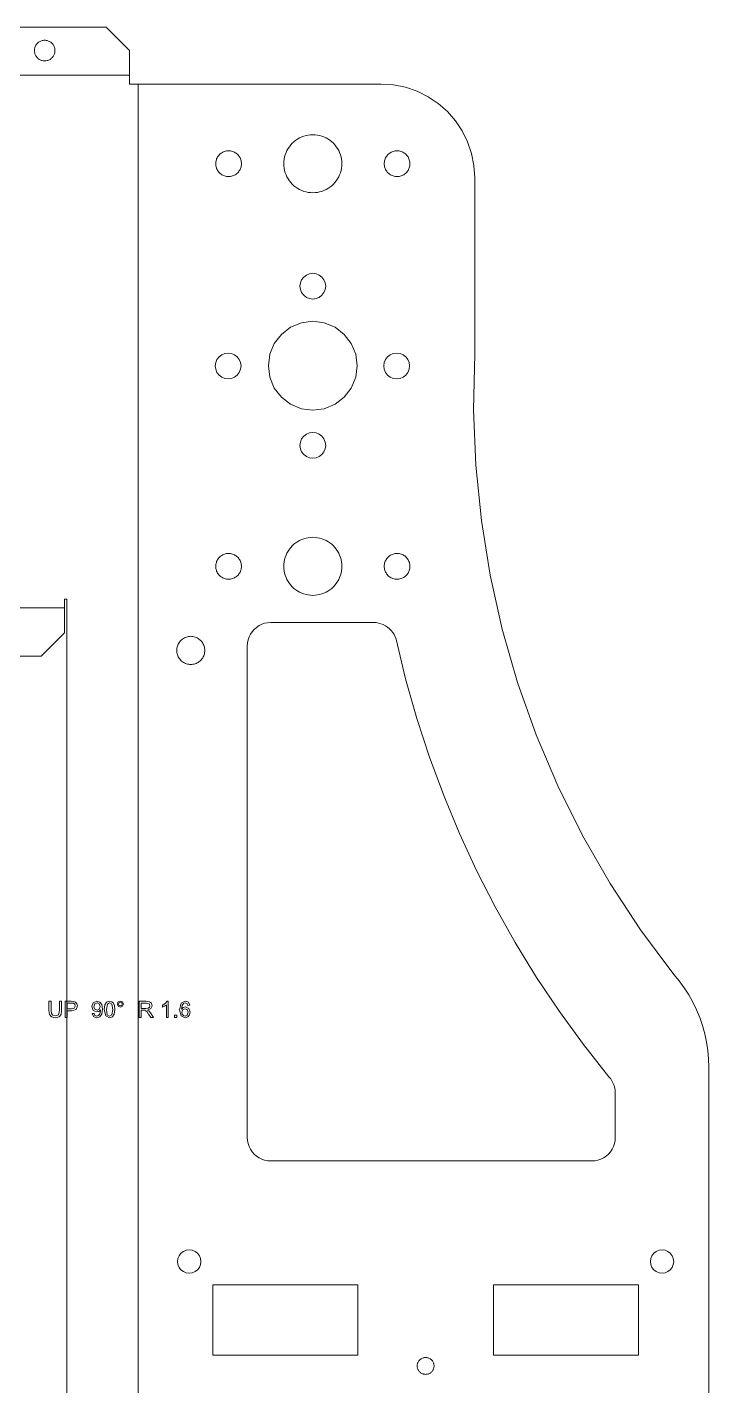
# Model space of a CAD drawing. Header units: millimetres. Extents: x 5 to 3562, y -58 to 420.
# Drawn here: x 3416.5 to 3562.2, y 109.4 to 399.7 of the extents above; entities that cross this region are included whole.
import ezdxf

# ---------------------------------------------------------------- set-up
doc = ezdxf.new("R2010")
doc.units = ezdxf.units.MM
doc.layers.add('Layer0', color=7, linetype='BYLAYER', lineweight=5, true_color=0xffffff)
doc.layers.add('MTEXT', color=7, linetype='BYLAYER', lineweight=5, true_color=0xffffff)

msp = doc.modelspace()

# ---------------------------------------------------------------- linework, layer by layer
at = {"layer": 'Layer0'}
for p, q in [((3433.41, 399.66), (3056.61, 399.66)), ((3438.41, 394.66), (3433.41, 399.66)), ((3418.1, 394.83), (3418.09, 394.66)), ((3418.12, 395), (3418.1, 394.83)), ((3418.15, 395.17), (3418.12, 395)), ((3418.2, 395.34), (3418.15, 395.17)), ((3418.26, 395.5), (3418.2, 395.34)), ((3418.33, 395.66), (3418.26, 395.5)), ((3418.41, 395.81), (3418.33, 395.66)), ((3418.51, 395.95), (3418.41, 395.81)), ((3418.62, 396.09), (3418.51, 395.95)), ((3418.73, 396.22), (3418.62, 396.09)), ((3418.86, 396.33), (3418.73, 396.22)), ((3419, 396.44), (3418.86, 396.33)), ((3419.14, 396.54), (3419, 396.44)), ((3419.29, 396.62), (3419.14, 396.54)), ((3419.45, 396.69), (3419.29, 396.62)), ((3419.61, 396.75), (3419.45, 396.69)), ((3419.78, 396.8), (3419.61, 396.75)), ((3419.95, 396.83), (3419.78, 396.8)), ((3420.12, 396.85), (3419.95, 396.83)), ((3420.29, 396.86), (3420.12, 396.85)), ((3420.46, 396.85), (3420.29, 396.86)), ((3420.63, 396.83), (3420.46, 396.85)), ((3420.8, 396.8), (3420.63, 396.83)), ((3420.97, 396.75), (3420.8, 396.8)), ((3421.13, 396.69), (3420.97, 396.75)), ((3421.29, 396.62), (3421.13, 396.69)), ((3421.44, 396.54), (3421.29, 396.62)), ((3421.58, 396.44), (3421.44, 396.54)), ((3421.72, 396.33), (3421.58, 396.44)), ((3421.85, 396.22), (3421.72, 396.33)), ((3421.96, 396.09), (3421.85, 396.22)), ((3422.07, 395.95), (3421.96, 396.09)), ((3422.17, 395.81), (3422.07, 395.95)), ((3422.25, 395.66), (3422.17, 395.81)), ((3422.32, 395.5), (3422.25, 395.66)), ((3422.38, 395.34), (3422.32, 395.5)), ((3422.43, 395.17), (3422.38, 395.34)), ((3422.46, 395), (3422.43, 395.17)), ((3422.48, 394.83), (3422.46, 395)), ((3422.49, 394.66), (3422.48, 394.83)), ((3418.09, 394.66), (3418.1, 394.49)), ((3418.1, 394.49), (3418.12, 394.32)), ((3418.12, 394.32), (3418.15, 394.15)), ((3418.15, 394.15), (3418.2, 393.98)), ((3418.2, 393.98), (3418.26, 393.82)), ((3418.26, 393.82), (3418.33, 393.66)), ((3418.33, 393.66), (3418.41, 393.51)), ((3418.41, 393.51), (3418.51, 393.37)), ((3418.51, 393.37), (3418.62, 393.23)), ((3418.62, 393.23), (3418.73, 393.1)), ((3418.73, 393.1), (3418.86, 392.99)), ((3418.86, 392.99), (3419, 392.88)), ((3419, 392.88), (3419.14, 392.78)), ((3419.14, 392.78), (3419.29, 392.7)), ((3419.29, 392.7), (3419.45, 392.63)), ((3419.45, 392.63), (3419.61, 392.57)), ((3419.61, 392.57), (3419.78, 392.52)), ((3419.78, 392.52), (3419.95, 392.49)), ((3419.95, 392.49), (3420.12, 392.47)), ((3420.12, 392.47), (3420.29, 392.46)), ((3420.29, 392.46), (3420.46, 392.47)), ((3420.46, 392.47), (3420.63, 392.49)), ((3420.63, 392.49), (3420.8, 392.52)), ((3420.8, 392.52), (3420.97, 392.57)), ((3420.97, 392.57), (3421.13, 392.63)), ((3421.13, 392.63), (3421.29, 392.7)), ((3421.29, 392.7), (3421.44, 392.78)), ((3421.44, 392.78), (3421.58, 392.88)), ((3421.58, 392.88), (3421.72, 392.99)), ((3421.72, 392.99), (3421.85, 393.1)), ((3421.85, 393.1), (3421.96, 393.23)), ((3421.96, 393.23), (3422.07, 393.37)), ((3422.07, 393.37), (3422.17, 393.51)), ((3422.17, 393.51), (3422.25, 393.66)), ((3422.25, 393.66), (3422.32, 393.82)), ((3422.32, 393.82), (3422.38, 393.98)), ((3422.38, 393.98), (3422.43, 394.15)), ((3422.43, 394.15), (3422.46, 394.32)), ((3422.46, 394.32), (3422.48, 394.49)), ((3422.48, 394.49), (3422.49, 394.66)), ((3438.41, 394.66), (3438.41, 389.38)), ((3438.41, 389.38), (3438.41, 387.49)), ((3438.41, 387.49), (3440.29, 387.49)), ((3440.29, 387.49), (3492.18, 387.49)), ((3494.79, 387.32), (3492.18, 387.49)), ((3497.35, 386.81), (3494.79, 387.32)), ((3499.83, 385.97), (3497.35, 386.81)), ((3502.18, 384.81), (3499.83, 385.97)), ((3504.35, 383.36), (3502.18, 384.81)), ((3506.32, 381.63), (3504.35, 383.36)), ((3508.04, 379.67), (3506.32, 381.63)), ((3509.5, 377.49), (3508.04, 379.67)), ((3510.65, 375.14), (3509.5, 377.49)), ((3472.86, 374.52), (3472.56, 374.13)), ((3473.19, 374.87), (3472.86, 374.52)), ((3473.55, 375.2), (3473.19, 374.87)), ((3473.93, 375.51), (3473.55, 375.2)), ((3474.34, 375.78), (3473.93, 375.51)), ((3474.76, 376.01), (3474.34, 375.78)), ((3475.2, 376.22), (3474.76, 376.01)), ((3475.66, 376.39), (3475.2, 376.22)), ((3476.13, 376.52), (3475.66, 376.39)), ((3476.61, 376.61), (3476.13, 376.52)), ((3477.09, 376.67), (3476.61, 376.61)), ((3477.58, 376.69), (3477.09, 376.67)), ((3478.06, 376.67), (3477.58, 376.69)), ((3478.54, 376.61), (3478.06, 376.67)), ((3479.02, 376.52), (3478.54, 376.61)), ((3479.49, 376.39), (3479.02, 376.52)), ((3479.95, 376.22), (3479.49, 376.39)), ((3480.39, 376.01), (3479.95, 376.22)), ((3480.81, 375.78), (3480.39, 376.01)), ((3481.22, 375.51), (3480.81, 375.78)), ((3481.6, 375.2), (3481.22, 375.51)), ((3481.96, 374.87), (3481.6, 375.2)), ((3482.29, 374.52), (3481.96, 374.87)), ((3482.59, 374.13), (3482.29, 374.52)), ((3511.49, 372.67), (3510.65, 375.14)), ((3457.03, 371.54), (3456.96, 371.34)), ((3457.12, 371.74), (3457.03, 371.54)), ((3457.23, 371.93), (3457.12, 371.74)), ((3457.35, 372.11), (3457.23, 371.93)), ((3457.48, 372.28), (3457.35, 372.11)), ((3457.63, 372.43), (3457.48, 372.28)), ((3457.79, 372.58), (3457.63, 372.43)), ((3457.96, 372.72), (3457.79, 372.58)), ((3458.14, 372.84), (3457.96, 372.72)), ((3458.33, 372.94), (3458.14, 372.84)), ((3458.52, 373.03), (3458.33, 372.94)), ((3458.73, 373.11), (3458.52, 373.03)), ((3458.93, 373.16), (3458.73, 373.11)), ((3459.14, 373.21), (3458.93, 373.16)), ((3459.36, 373.23), (3459.14, 373.21)), ((3459.58, 373.24), (3459.36, 373.23)), ((3459.79, 373.23), (3459.58, 373.24)), ((3460.01, 373.21), (3459.79, 373.23)), ((3460.22, 373.16), (3460.01, 373.21)), ((3460.42, 373.11), (3460.22, 373.16)), ((3460.63, 373.03), (3460.42, 373.11)), ((3460.82, 372.94), (3460.63, 373.03)), ((3461.01, 372.84), (3460.82, 372.94)), ((3461.19, 372.72), (3461.01, 372.84)), ((3461.36, 372.58), (3461.19, 372.72)), ((3461.52, 372.43), (3461.36, 372.58)), ((3461.67, 372.28), (3461.52, 372.43)), ((3461.8, 372.11), (3461.67, 372.28)), ((3461.92, 371.93), (3461.8, 372.11)), ((3462.03, 371.74), (3461.92, 371.93)), ((3462.12, 371.54), (3462.03, 371.74)), ((3462.19, 371.34), (3462.12, 371.54)), ((3471.55, 371.94), (3471.45, 371.46)), ((3471.68, 372.41), (3471.55, 371.94)), ((3471.85, 372.86), (3471.68, 372.41)), ((3472.05, 373.31), (3471.85, 372.86)), ((3472.29, 373.73), (3472.05, 373.31)), ((3472.56, 374.13), (3472.29, 373.73)), ((3482.86, 373.73), (3482.59, 374.13)), ((3483.1, 373.31), (3482.86, 373.73)), ((3483.3, 372.86), (3483.1, 373.31)), ((3483.47, 372.41), (3483.3, 372.86)), ((3483.6, 371.94), (3483.47, 372.41)), ((3483.7, 371.46), (3483.6, 371.94)), ((3493.03, 371.54), (3492.96, 371.34)), ((3493.12, 371.74), (3493.03, 371.54)), ((3493.23, 371.93), (3493.12, 371.74)), ((3493.35, 372.11), (3493.23, 371.93)), ((3493.48, 372.28), (3493.35, 372.11)), ((3493.63, 372.43), (3493.48, 372.28)), ((3493.79, 372.58), (3493.63, 372.43)), ((3493.96, 372.72), (3493.79, 372.58)), ((3494.14, 372.84), (3493.96, 372.72)), ((3494.33, 372.94), (3494.14, 372.84)), ((3494.52, 373.03), (3494.33, 372.94)), ((3494.73, 373.11), (3494.52, 373.03)), ((3494.93, 373.16), (3494.73, 373.11)), ((3495.14, 373.21), (3494.93, 373.16)), ((3495.36, 373.23), (3495.14, 373.21)), ((3495.58, 373.24), (3495.36, 373.23)), ((3495.79, 373.23), (3495.58, 373.24)), ((3496.01, 373.21), (3495.79, 373.23)), ((3496.22, 373.16), (3496.01, 373.21)), ((3496.42, 373.11), (3496.22, 373.16)), ((3496.63, 373.03), (3496.42, 373.11)), ((3496.82, 372.94), (3496.63, 373.03)), ((3497.01, 372.84), (3496.82, 372.94)), ((3497.19, 372.72), (3497.01, 372.84)), ((3497.36, 372.58), (3497.19, 372.72)), ((3497.52, 372.43), (3497.36, 372.58)), ((3497.67, 372.28), (3497.52, 372.43)), ((3497.8, 372.11), (3497.67, 372.28)), ((3497.92, 371.93), (3497.8, 372.11)), ((3498.03, 371.74), (3497.92, 371.93)), ((3498.12, 371.54), (3498.03, 371.74)), ((3498.19, 371.34), (3498.12, 371.54)), ((3512, 370.1), (3511.49, 372.67)), ((3456.86, 370.92), (3456.83, 370.71)), ((3456.83, 370.71), (3456.83, 370.49)), ((3456.83, 370.49), (3456.83, 370.27)), ((3456.83, 370.27), (3456.86, 370.06)), ((3456.9, 371.13), (3456.86, 370.92)), ((3456.86, 370.06), (3456.9, 369.85)), ((3456.96, 371.34), (3456.9, 371.13)), ((3456.9, 369.85), (3456.96, 369.64)), ((3456.96, 369.64), (3457.03, 369.44)), ((3457.03, 369.44), (3457.12, 369.24)), ((3457.12, 369.24), (3457.23, 369.05)), ((3457.23, 369.05), (3457.35, 368.87)), ((3457.35, 368.87), (3457.48, 368.7)), ((3457.48, 368.7), (3457.63, 368.55)), ((3461.52, 368.55), (3461.67, 368.7)), ((3461.67, 368.7), (3461.8, 368.87)), ((3461.8, 368.87), (3461.92, 369.05)), ((3461.92, 369.05), (3462.03, 369.24)), ((3462.03, 369.24), (3462.12, 369.44)), ((3462.12, 369.44), (3462.19, 369.64)), ((3462.25, 371.13), (3462.19, 371.34)), ((3462.19, 369.64), (3462.25, 369.85)), ((3462.29, 370.92), (3462.25, 371.13)), ((3462.25, 369.85), (3462.29, 370.06)), ((3462.32, 370.71), (3462.29, 370.92)), ((3462.29, 370.06), (3462.32, 370.27)), ((3462.33, 370.49), (3462.32, 370.71)), ((3462.32, 370.27), (3462.33, 370.49)), ((3471.39, 370.98), (3471.38, 370.49)), ((3471.38, 370.49), (3471.39, 370)), ((3471.45, 371.46), (3471.39, 370.98)), ((3471.39, 370), (3471.45, 369.52)), ((3471.45, 369.52), (3471.55, 369.04)), ((3471.55, 369.04), (3471.68, 368.57)), ((3483.47, 368.57), (3483.6, 369.04)), ((3483.6, 369.04), (3483.7, 369.52)), ((3483.76, 370.98), (3483.7, 371.46)), ((3483.7, 369.52), (3483.76, 370)), ((3483.78, 370.49), (3483.76, 370.98)), ((3483.76, 370), (3483.78, 370.49)), ((3492.86, 370.92), (3492.83, 370.71)), ((3492.83, 370.71), (3492.83, 370.49)), ((3492.83, 370.49), (3492.83, 370.27)), ((3492.83, 370.27), (3492.86, 370.06)), ((3492.9, 371.13), (3492.86, 370.92)), ((3492.86, 370.06), (3492.9, 369.85)), ((3492.96, 371.34), (3492.9, 371.13)), ((3492.9, 369.85), (3492.96, 369.64)), ((3492.96, 369.64), (3493.03, 369.44)), ((3493.03, 369.44), (3493.12, 369.24)), ((3493.12, 369.24), (3493.23, 369.05)), ((3493.23, 369.05), (3493.35, 368.87)), ((3493.35, 368.87), (3493.48, 368.7)), ((3493.48, 368.7), (3493.63, 368.55)), ((3497.52, 368.55), (3497.67, 368.7)), ((3497.67, 368.7), (3497.8, 368.87)), ((3497.8, 368.87), (3497.92, 369.05)), ((3497.92, 369.05), (3498.03, 369.24)), ((3498.03, 369.24), (3498.12, 369.44)), ((3498.12, 369.44), (3498.19, 369.64)), ((3498.25, 371.13), (3498.19, 371.34)), ((3498.19, 369.64), (3498.25, 369.85)), ((3498.29, 370.92), (3498.25, 371.13)), ((3498.25, 369.85), (3498.29, 370.06)), ((3498.32, 370.71), (3498.29, 370.92)), ((3498.29, 370.06), (3498.32, 370.27)), ((3498.32, 370.49), (3498.32, 370.71)), ((3498.32, 370.27), (3498.32, 370.49)), ((3512.18, 367.49), (3512, 370.1)), ((3457.63, 368.55), (3457.79, 368.4)), ((3457.79, 368.4), (3457.96, 368.27)), ((3457.96, 368.27), (3458.14, 368.15)), ((3458.14, 368.15), (3458.33, 368.04)), ((3458.33, 368.04), (3458.52, 367.95)), ((3458.52, 367.95), (3458.73, 367.87)), ((3458.73, 367.87), (3458.93, 367.82)), ((3458.93, 367.82), (3459.14, 367.77)), ((3459.14, 367.77), (3459.36, 367.75)), ((3459.36, 367.75), (3459.58, 367.74)), ((3459.58, 367.74), (3459.79, 367.75)), ((3459.79, 367.75), (3460.01, 367.77)), ((3460.01, 367.77), (3460.22, 367.82)), ((3460.22, 367.82), (3460.42, 367.87)), ((3460.42, 367.87), (3460.63, 367.95)), ((3460.63, 367.95), (3460.82, 368.04)), ((3460.82, 368.04), (3461.01, 368.15)), ((3461.01, 368.15), (3461.19, 368.27)), ((3461.19, 368.27), (3461.36, 368.4)), ((3461.36, 368.4), (3461.52, 368.55)), ((3471.68, 368.57), (3471.85, 368.12)), ((3471.85, 368.12), (3472.05, 367.68)), ((3472.05, 367.68), (3472.29, 367.25)), ((3472.29, 367.25), (3472.56, 366.85)), ((3472.56, 366.85), (3472.86, 366.46)), ((3472.86, 366.46), (3473.19, 366.11)), ((3473.19, 366.11), (3473.55, 365.78)), ((3473.55, 365.78), (3473.93, 365.47)), ((3481.22, 365.47), (3481.6, 365.78)), ((3481.6, 365.78), (3481.96, 366.11)), ((3481.96, 366.11), (3482.29, 366.46)), ((3482.29, 366.46), (3482.59, 366.85)), ((3482.59, 366.85), (3482.86, 367.25)), ((3482.86, 367.25), (3483.1, 367.68)), ((3483.1, 367.68), (3483.3, 368.12)), ((3483.3, 368.12), (3483.47, 368.57)), ((3493.63, 368.55), (3493.79, 368.4)), ((3493.79, 368.4), (3493.96, 368.27)), ((3493.96, 368.27), (3494.14, 368.15)), ((3494.14, 368.15), (3494.33, 368.04)), ((3494.33, 368.04), (3494.52, 367.95)), ((3494.52, 367.95), (3494.73, 367.87)), ((3494.73, 367.87), (3494.93, 367.82)), ((3494.93, 367.82), (3495.14, 367.77)), ((3495.14, 367.77), (3495.36, 367.75)), ((3495.36, 367.75), (3495.58, 367.74)), ((3495.58, 367.74), (3495.79, 367.75)), ((3495.79, 367.75), (3496.01, 367.77)), ((3496.01, 367.77), (3496.22, 367.82)), ((3496.22, 367.82), (3496.42, 367.87)), ((3496.42, 367.87), (3496.63, 367.95)), ((3496.63, 367.95), (3496.82, 368.04)), ((3496.82, 368.04), (3497.01, 368.15)), ((3497.01, 368.15), (3497.19, 368.27)), ((3497.19, 368.27), (3497.36, 368.4)), ((3497.36, 368.4), (3497.52, 368.55)), ((3512.18, 367.49), (3512.18, 329.78)), ((3473.93, 365.47), (3474.34, 365.2)), ((3474.34, 365.2), (3474.76, 364.97)), ((3474.76, 364.97), (3475.2, 364.76)), ((3475.2, 364.76), (3475.66, 364.59)), ((3475.66, 364.59), (3476.13, 364.46)), ((3476.13, 364.46), (3476.61, 364.37)), ((3476.61, 364.37), (3477.09, 364.31)), ((3477.09, 364.31), (3477.58, 364.29)), ((3477.58, 364.29), (3478.06, 364.31)), ((3478.06, 364.31), (3478.54, 364.37)), ((3478.54, 364.37), (3479.02, 364.46)), ((3479.02, 364.46), (3479.49, 364.59)), ((3479.49, 364.59), (3479.95, 364.76)), ((3479.95, 364.76), (3480.39, 364.97)), ((3480.39, 364.97), (3480.81, 365.2)), ((3480.81, 365.2), (3481.22, 365.47)), ((3475.19, 345.7), (3474.92, 345.04)), ((3475.63, 346.27), (3475.19, 345.7)), ((3476.2, 346.71), (3475.63, 346.27)), ((3476.86, 346.98), (3476.2, 346.71)), ((3477.58, 347.08), (3476.86, 346.98)), ((3478.29, 346.98), (3477.58, 347.08)), ((3478.95, 346.71), (3478.29, 346.98)), ((3479.52, 346.27), (3478.95, 346.71)), ((3479.96, 345.7), (3479.52, 346.27)), ((3480.23, 345.04), (3479.96, 345.7)), ((3474.92, 345.04), (3474.83, 344.33)), ((3474.83, 344.33), (3474.92, 343.62)), ((3474.92, 343.62), (3475.19, 342.95)), ((3475.19, 342.95), (3475.63, 342.38)), ((3479.52, 342.38), (3479.96, 342.95)), ((3479.96, 342.95), (3480.23, 343.62)), ((3480.33, 344.33), (3480.23, 345.04)), ((3480.23, 343.62), (3480.33, 344.33)), ((3475.63, 342.38), (3476.2, 341.95)), ((3476.2, 341.95), (3476.86, 341.67)), ((3476.86, 341.67), (3477.58, 341.58)), ((3477.58, 341.58), (3478.29, 341.67)), ((3478.29, 341.67), (3478.95, 341.95)), ((3478.95, 341.95), (3479.52, 342.38)), ((3477.58, 336.83), (3475.12, 336.5)), ((3480.03, 336.5), (3477.58, 336.83)), ((3470.86, 334.04), (3469.35, 332.08)), ((3472.83, 335.55), (3470.86, 334.04)), ((3475.12, 336.5), (3472.83, 335.55)), ((3482.33, 335.55), (3480.03, 336.5)), ((3484.29, 334.04), (3482.33, 335.55)), ((3485.8, 332.08), (3484.29, 334.04)), ((3469.35, 332.08), (3468.4, 329.79)), ((3486.75, 329.79), (3485.8, 332.08)), ((3456.83, 328), (3456.73, 327.29)), ((3457.1, 328.67), (3456.83, 328)), ((3457.54, 329.24), (3457.1, 328.67)), ((3458.11, 329.67), (3457.54, 329.24)), ((3458.77, 329.95), (3458.11, 329.67)), ((3459.48, 330.04), (3458.77, 329.95)), ((3460.2, 329.95), (3459.48, 330.04)), ((3460.86, 329.67), (3460.2, 329.95)), ((3461.43, 329.24), (3460.86, 329.67)), ((3461.87, 328.67), (3461.43, 329.24)), ((3462.14, 328), (3461.87, 328.67)), ((3462.23, 327.29), (3462.14, 328)), ((3468.4, 329.79), (3468.08, 327.33)), ((3487.08, 327.33), (3486.75, 329.79)), ((3492.83, 328), (3492.73, 327.29)), ((3493.1, 328.67), (3492.83, 328)), ((3493.54, 329.24), (3493.1, 328.67)), ((3494.11, 329.67), (3493.54, 329.24)), ((3494.77, 329.95), (3494.11, 329.67)), ((3495.48, 330.04), (3494.77, 329.95)), ((3496.2, 329.95), (3495.48, 330.04)), ((3496.86, 329.67), (3496.2, 329.95)), ((3497.43, 329.24), (3496.86, 329.67)), ((3497.87, 328.67), (3497.43, 329.24)), ((3498.14, 328), (3497.87, 328.67)), ((3498.23, 327.29), (3498.14, 328)), ((3512.18, 329.78), (3511.93, 317.93)), ((3456.73, 327.29), (3456.83, 326.58)), ((3456.83, 326.58), (3457.1, 325.92)), ((3457.1, 325.92), (3457.54, 325.35)), ((3457.54, 325.35), (3458.11, 324.91)), ((3460.86, 324.91), (3461.43, 325.35)), ((3461.43, 325.35), (3461.87, 325.92)), ((3461.87, 325.92), (3462.14, 326.58)), ((3462.14, 326.58), (3462.23, 327.29)), ((3468.08, 327.33), (3468.4, 324.87)), ((3486.75, 324.87), (3487.08, 327.33)), ((3492.73, 327.29), (3492.83, 326.58)), ((3492.83, 326.58), (3493.1, 325.92)), ((3493.1, 325.92), (3493.54, 325.35)), ((3493.54, 325.35), (3494.11, 324.91)), ((3496.86, 324.91), (3497.43, 325.35)), ((3497.43, 325.35), (3497.87, 325.92)), ((3497.87, 325.92), (3498.14, 326.58)), ((3498.14, 326.58), (3498.23, 327.29)), ((3458.11, 324.91), (3458.77, 324.64)), ((3458.77, 324.64), (3459.48, 324.54)), ((3459.48, 324.54), (3460.2, 324.64)), ((3460.2, 324.64), (3460.86, 324.91)), ((3468.4, 324.87), (3469.35, 322.58)), ((3469.35, 322.58), (3470.86, 320.61)), ((3484.29, 320.61), (3485.8, 322.58)), ((3485.8, 322.58), (3486.75, 324.87)), ((3494.11, 324.91), (3494.77, 324.64)), ((3494.77, 324.64), (3495.48, 324.54)), ((3495.48, 324.54), (3496.2, 324.64)), ((3496.2, 324.64), (3496.86, 324.91)), ((3470.86, 320.61), (3472.83, 319.1)), ((3482.33, 319.1), (3484.29, 320.61)), ((3472.83, 319.1), (3475.12, 318.15)), ((3475.12, 318.15), (3477.58, 317.83)), ((3477.58, 317.83), (3480.03, 318.15)), ((3480.03, 318.15), (3482.33, 319.1)), ((3511.93, 317.93), (3512.4, 306.1)), ((3474.92, 311.04), (3474.83, 310.33)), ((3475.19, 311.7), (3474.92, 311.04)), ((3475.63, 312.27), (3475.19, 311.7)), ((3476.2, 312.71), (3475.63, 312.27)), ((3476.86, 312.98), (3476.2, 312.71)), ((3477.58, 313.08), (3476.86, 312.98)), ((3478.29, 312.98), (3477.58, 313.08)), ((3478.95, 312.71), (3478.29, 312.98)), ((3479.52, 312.27), (3478.95, 312.71)), ((3479.96, 311.7), (3479.52, 312.27)), ((3480.23, 311.04), (3479.96, 311.7)), ((3480.33, 310.33), (3480.23, 311.04)), ((3474.83, 310.33), (3474.92, 309.62)), ((3474.92, 309.62), (3475.19, 308.95)), ((3475.19, 308.95), (3475.63, 308.38)), ((3475.63, 308.38), (3476.2, 307.95)), ((3476.2, 307.95), (3476.86, 307.67)), ((3476.86, 307.67), (3477.58, 307.58)), ((3477.58, 307.58), (3478.29, 307.67)), ((3478.29, 307.67), (3478.95, 307.95)), ((3478.95, 307.95), (3479.52, 308.38)), ((3479.52, 308.38), (3479.96, 308.95)), ((3479.96, 308.95), (3480.23, 309.62)), ((3480.23, 309.62), (3480.33, 310.33)), ((3512.4, 306.1), (3513.58, 294.31)), ((3513.58, 294.31), (3515.46, 282.62)), ((3475.66, 290.39), (3475.2, 290.22)), ((3476.13, 290.52), (3475.66, 290.39)), ((3476.61, 290.61), (3476.13, 290.52)), ((3477.09, 290.67), (3476.61, 290.61)), ((3477.58, 290.69), (3477.09, 290.67)), ((3478.06, 290.67), (3477.58, 290.69)), ((3478.54, 290.61), (3478.06, 290.67)), ((3479.02, 290.52), (3478.54, 290.61)), ((3479.49, 290.39), (3479.02, 290.52)), ((3479.95, 290.22), (3479.49, 290.39)), ((3472.29, 287.73), (3472.05, 287.31)), ((3472.56, 288.13), (3472.29, 287.73)), ((3472.86, 288.52), (3472.56, 288.13)), ((3473.19, 288.87), (3472.86, 288.52)), ((3473.55, 289.2), (3473.19, 288.87)), ((3473.93, 289.51), (3473.55, 289.2)), ((3474.34, 289.78), (3473.93, 289.51)), ((3474.76, 290.01), (3474.34, 289.78)), ((3475.2, 290.22), (3474.76, 290.01)), ((3480.39, 290.01), (3479.95, 290.22)), ((3480.81, 289.78), (3480.39, 290.01)), ((3481.22, 289.51), (3480.81, 289.78)), ((3481.6, 289.2), (3481.22, 289.51)), ((3481.96, 288.87), (3481.6, 289.2)), ((3482.29, 288.52), (3481.96, 288.87)), ((3482.59, 288.13), (3482.29, 288.52)), ((3482.86, 287.73), (3482.59, 288.13)), ((3483.1, 287.31), (3482.86, 287.73)), ((3456.86, 284.92), (3456.83, 284.71)), ((3456.83, 284.71), (3456.83, 284.49)), ((3456.83, 284.49), (3456.83, 284.27)), ((3456.9, 285.13), (3456.86, 284.92)), ((3456.96, 285.34), (3456.9, 285.13)), ((3457.03, 285.54), (3456.96, 285.34)), ((3457.12, 285.74), (3457.03, 285.54)), ((3457.23, 285.93), (3457.12, 285.74)), ((3457.35, 286.11), (3457.23, 285.93)), ((3457.48, 286.28), (3457.35, 286.11)), ((3457.63, 286.43), (3457.48, 286.28)), ((3457.79, 286.58), (3457.63, 286.43)), ((3457.96, 286.72), (3457.79, 286.58)), ((3458.14, 286.84), (3457.96, 286.72)), ((3458.33, 286.94), (3458.14, 286.84)), ((3458.52, 287.03), (3458.33, 286.94)), ((3458.73, 287.11), (3458.52, 287.03)), ((3458.93, 287.16), (3458.73, 287.11)), ((3459.14, 287.21), (3458.93, 287.16)), ((3459.36, 287.23), (3459.14, 287.21)), ((3459.58, 287.24), (3459.36, 287.23)), ((3459.79, 287.23), (3459.58, 287.24)), ((3460.01, 287.21), (3459.79, 287.23)), ((3460.22, 287.16), (3460.01, 287.21)), ((3460.42, 287.11), (3460.22, 287.16)), ((3460.63, 287.03), (3460.42, 287.11)), ((3460.82, 286.94), (3460.63, 287.03)), ((3461.01, 286.84), (3460.82, 286.94)), ((3461.19, 286.72), (3461.01, 286.84)), ((3461.36, 286.58), (3461.19, 286.72)), ((3461.52, 286.43), (3461.36, 286.58)), ((3461.67, 286.28), (3461.52, 286.43)), ((3461.8, 286.11), (3461.67, 286.28)), ((3461.92, 285.93), (3461.8, 286.11)), ((3462.03, 285.74), (3461.92, 285.93)), ((3462.12, 285.54), (3462.03, 285.74)), ((3462.19, 285.34), (3462.12, 285.54)), ((3462.25, 285.13), (3462.19, 285.34)), ((3462.29, 284.92), (3462.25, 285.13)), ((3462.32, 284.71), (3462.29, 284.92)), ((3462.33, 284.49), (3462.32, 284.71)), ((3462.32, 284.27), (3462.33, 284.49)), ((3471.39, 284.98), (3471.38, 284.49)), ((3471.38, 284.49), (3471.39, 284)), ((3471.45, 285.46), (3471.39, 284.98)), ((3471.55, 285.94), (3471.45, 285.46)), ((3471.68, 286.41), (3471.55, 285.94)), ((3471.85, 286.86), (3471.68, 286.41)), ((3472.05, 287.31), (3471.85, 286.86)), ((3483.3, 286.86), (3483.1, 287.31)), ((3483.47, 286.41), (3483.3, 286.86)), ((3483.6, 285.94), (3483.47, 286.41)), ((3483.7, 285.46), (3483.6, 285.94)), ((3483.76, 284.98), (3483.7, 285.46)), ((3483.78, 284.49), (3483.76, 284.98)), ((3483.76, 284), (3483.78, 284.49)), ((3492.84, 284.73), (3492.83, 284.51)), ((3492.83, 284.51), (3492.83, 284.3)), ((3492.86, 284.94), (3492.84, 284.73)), ((3492.91, 285.15), (3492.86, 284.94)), ((3492.97, 285.36), (3492.91, 285.15)), ((3493.04, 285.56), (3492.97, 285.36)), ((3493.14, 285.76), (3493.04, 285.56)), ((3493.24, 285.95), (3493.14, 285.76)), ((3493.36, 286.13), (3493.24, 285.95)), ((3493.5, 286.29), (3493.36, 286.13)), ((3493.65, 286.45), (3493.5, 286.29)), ((3493.81, 286.6), (3493.65, 286.45)), ((3493.98, 286.73), (3493.81, 286.6)), ((3494.16, 286.85), (3493.98, 286.73)), ((3494.35, 286.95), (3494.16, 286.85)), ((3494.54, 287.04), (3494.35, 286.95)), ((3494.75, 287.11), (3494.54, 287.04)), ((3494.96, 287.17), (3494.75, 287.11)), ((3495.17, 287.21), (3494.96, 287.17)), ((3495.38, 287.23), (3495.17, 287.21)), ((3495.6, 287.24), (3495.38, 287.23)), ((3495.81, 287.23), (3495.6, 287.24)), ((3496.03, 287.2), (3495.81, 287.23)), ((3496.24, 287.16), (3496.03, 287.2)), ((3496.45, 287.1), (3496.24, 287.16)), ((3496.65, 287.02), (3496.45, 287.1)), ((3496.84, 286.93), (3496.65, 287.02)), ((3497.03, 286.82), (3496.84, 286.93)), ((3497.21, 286.7), (3497.03, 286.82)), ((3497.38, 286.57), (3497.21, 286.7)), ((3497.54, 286.42), (3497.38, 286.57)), ((3497.68, 286.26), (3497.54, 286.42)), ((3497.81, 286.09), (3497.68, 286.26)), ((3497.93, 285.91), (3497.81, 286.09)), ((3498.04, 285.72), (3497.93, 285.91)), ((3498.12, 285.52), (3498.04, 285.72)), ((3498.2, 285.32), (3498.12, 285.52)), ((3498.25, 285.11), (3498.2, 285.32)), ((3498.29, 284.9), (3498.25, 285.11)), ((3498.32, 284.68), (3498.29, 284.9)), ((3498.31, 284.25), (3498.32, 284.47)), ((3498.32, 284.47), (3498.32, 284.68)), ((3456.83, 284.27), (3456.86, 284.06)), ((3456.86, 284.06), (3456.9, 283.85)), ((3456.9, 283.85), (3456.96, 283.64)), ((3456.96, 283.64), (3457.03, 283.44)), ((3457.03, 283.44), (3457.12, 283.24)), ((3457.12, 283.24), (3457.23, 283.05)), ((3457.23, 283.05), (3457.35, 282.87)), ((3457.35, 282.87), (3457.48, 282.7)), ((3457.48, 282.7), (3457.63, 282.55)), ((3457.63, 282.55), (3457.79, 282.4)), ((3457.79, 282.4), (3457.96, 282.27)), ((3457.96, 282.27), (3458.14, 282.15)), ((3458.14, 282.15), (3458.33, 282.04)), ((3458.33, 282.04), (3458.52, 281.95)), ((3458.52, 281.95), (3458.73, 281.87)), ((3458.73, 281.87), (3458.93, 281.82)), ((3458.93, 281.82), (3459.14, 281.77)), ((3459.14, 281.77), (3459.36, 281.75)), ((3459.36, 281.75), (3459.58, 281.74)), ((3459.58, 281.74), (3459.79, 281.75)), ((3459.79, 281.75), (3460.01, 281.77)), ((3460.01, 281.77), (3460.22, 281.82)), ((3460.22, 281.82), (3460.42, 281.87)), ((3460.42, 281.87), (3460.63, 281.95)), ((3460.63, 281.95), (3460.82, 282.04)), ((3460.82, 282.04), (3461.01, 282.15)), ((3461.01, 282.15), (3461.19, 282.27)), ((3461.19, 282.27), (3461.36, 282.4)), ((3461.36, 282.4), (3461.52, 282.55)), ((3461.52, 282.55), (3461.67, 282.7)), ((3461.67, 282.7), (3461.8, 282.87)), ((3461.8, 282.87), (3461.92, 283.05)), ((3461.92, 283.05), (3462.03, 283.24)), ((3462.03, 283.24), (3462.12, 283.44)), ((3462.12, 283.44), (3462.19, 283.64)), ((3462.19, 283.64), (3462.25, 283.85)), ((3462.25, 283.85), (3462.29, 284.06)), ((3462.29, 284.06), (3462.32, 284.27)), ((3471.39, 284), (3471.45, 283.52)), ((3471.45, 283.52), (3471.55, 283.04)), ((3471.55, 283.04), (3471.68, 282.57)), ((3471.68, 282.57), (3471.85, 282.12)), ((3471.85, 282.12), (3472.05, 281.68)), ((3472.05, 281.68), (3472.29, 281.25)), ((3482.86, 281.25), (3483.1, 281.68)), ((3483.1, 281.68), (3483.3, 282.12)), ((3483.3, 282.12), (3483.47, 282.57)), ((3483.47, 282.57), (3483.6, 283.04)), ((3483.6, 283.04), (3483.7, 283.52)), ((3483.7, 283.52), (3483.76, 284)), ((3492.83, 284.3), (3492.86, 284.08)), ((3492.86, 284.08), (3492.9, 283.87)), ((3492.9, 283.87), (3492.95, 283.66)), ((3492.95, 283.66), (3493.03, 283.46)), ((3493.03, 283.46), (3493.11, 283.26)), ((3493.11, 283.26), (3493.22, 283.07)), ((3493.22, 283.07), (3493.34, 282.89)), ((3493.34, 282.89), (3493.47, 282.72)), ((3493.47, 282.72), (3493.61, 282.56)), ((3493.61, 282.56), (3493.77, 282.41)), ((3493.77, 282.41), (3493.94, 282.28)), ((3493.94, 282.28), (3494.12, 282.16)), ((3494.12, 282.16), (3494.31, 282.05)), ((3494.31, 282.05), (3494.5, 281.96)), ((3494.5, 281.96), (3494.7, 281.88)), ((3494.7, 281.88), (3494.91, 281.82)), ((3494.91, 281.82), (3495.12, 281.78)), ((3495.12, 281.78), (3495.34, 281.75)), ((3495.34, 281.75), (3495.55, 281.74)), ((3495.55, 281.74), (3495.77, 281.75)), ((3495.77, 281.75), (3495.98, 281.77)), ((3495.98, 281.77), (3496.19, 281.81)), ((3496.19, 281.81), (3496.4, 281.87)), ((3496.4, 281.87), (3496.61, 281.94)), ((3496.61, 281.94), (3496.8, 282.03)), ((3496.8, 282.03), (3496.99, 282.13)), ((3496.99, 282.13), (3497.17, 282.25)), ((3497.17, 282.25), (3497.34, 282.38)), ((3497.34, 282.38), (3497.5, 282.53)), ((3497.5, 282.53), (3497.65, 282.69)), ((3497.65, 282.69), (3497.79, 282.86)), ((3497.79, 282.86), (3497.91, 283.03)), ((3497.91, 283.03), (3498.01, 283.22)), ((3498.01, 283.22), (3498.11, 283.42)), ((3498.11, 283.42), (3498.18, 283.62)), ((3498.18, 283.62), (3498.24, 283.83)), ((3498.24, 283.83), (3498.29, 284.04)), ((3498.29, 284.04), (3498.31, 284.25)), ((3515.46, 282.62), (3518.05, 271.06)), ((3472.29, 281.25), (3472.56, 280.85)), ((3472.56, 280.85), (3472.86, 280.46)), ((3472.86, 280.46), (3473.19, 280.11)), ((3473.19, 280.11), (3473.55, 279.78)), ((3473.55, 279.78), (3473.93, 279.47)), ((3473.93, 279.47), (3474.34, 279.2)), ((3474.34, 279.2), (3474.76, 278.97)), ((3474.76, 278.97), (3475.2, 278.76)), ((3475.2, 278.76), (3475.66, 278.59)), ((3479.49, 278.59), (3479.95, 278.76)), ((3479.95, 278.76), (3480.39, 278.97)), ((3480.39, 278.97), (3480.81, 279.2)), ((3480.81, 279.2), (3481.22, 279.47)), ((3481.22, 279.47), (3481.6, 279.78)), ((3481.6, 279.78), (3481.96, 280.11)), ((3481.96, 280.11), (3482.29, 280.46)), ((3482.29, 280.46), (3482.59, 280.85)), ((3482.59, 280.85), (3482.86, 281.25)), ((3425.01, 277.49), (3424.51, 277.49)), ((3424.51, 277.49), (3424.51, 275.61)), ((3425.01, 19.49), (3425.01, 277.49)), ((3475.66, 278.59), (3476.13, 278.46)), ((3476.13, 278.46), (3476.61, 278.37)), ((3476.61, 278.37), (3477.09, 278.31)), ((3477.09, 278.31), (3477.58, 278.29)), ((3477.58, 278.29), (3478.06, 278.31)), ((3478.06, 278.31), (3478.54, 278.37)), ((3478.54, 278.37), (3479.02, 278.46)), ((3479.02, 278.46), (3479.49, 278.59)), ((3424.51, 275.61), (3424.51, 270.32)), ((3419.51, 265.32), (3424.51, 270.32)), ((3464.24, 269.99), (3463.96, 269.4)), ((3464.61, 270.53), (3464.24, 269.99)), ((3465.04, 271.03), (3464.61, 270.53)), ((3465.53, 271.46), (3465.04, 271.03)), ((3466.08, 271.82), (3465.53, 271.46)), ((3466.66, 272.11), (3466.08, 271.82)), ((3467.28, 272.32), (3466.66, 272.11)), ((3467.92, 272.45), (3467.28, 272.32)), ((3468.58, 272.49), (3467.92, 272.45)), ((3490.56, 272.49), (3468.58, 272.49)), ((3491.09, 272.46), (3490.56, 272.49)), ((3491.61, 272.38), (3491.09, 272.46)), ((3492.13, 272.24), (3491.61, 272.38)), ((3492.62, 272.04), (3492.13, 272.24)), ((3493.1, 271.8), (3492.62, 272.04)), ((3493.54, 271.5), (3493.1, 271.8)), ((3493.95, 271.16), (3493.54, 271.5)), ((3494.32, 270.78), (3493.95, 271.16)), ((3494.65, 270.36), (3494.32, 270.78)), ((3494.93, 269.9), (3494.65, 270.36)), ((3495.17, 269.42), (3494.93, 269.9)), ((3518.05, 271.06), (3521.33, 259.67)), ((3448.53, 267), (3448.5, 266.77)), ((3448.57, 267.24), (3448.53, 267)), ((3448.64, 267.46), (3448.57, 267.24)), ((3448.72, 267.68), (3448.64, 267.46)), ((3448.82, 267.9), (3448.72, 267.68)), ((3448.93, 268.1), (3448.82, 267.9)), ((3449.06, 268.3), (3448.93, 268.1)), ((3449.21, 268.48), (3449.06, 268.3)), ((3449.37, 268.66), (3449.21, 268.48)), ((3449.54, 268.82), (3449.37, 268.66)), ((3449.73, 268.96), (3449.54, 268.82)), ((3449.92, 269.09), (3449.73, 268.96)), ((3450.13, 269.21), (3449.92, 269.09)), ((3450.34, 269.31), (3450.13, 269.21)), ((3450.56, 269.39), (3450.34, 269.31)), ((3450.79, 269.45), (3450.56, 269.39)), ((3451.02, 269.5), (3450.79, 269.45)), ((3451.25, 269.53), (3451.02, 269.5)), ((3451.49, 269.54), (3451.25, 269.53)), ((3451.73, 269.53), (3451.49, 269.54)), ((3451.96, 269.5), (3451.73, 269.53)), ((3452.19, 269.45), (3451.96, 269.5)), ((3452.42, 269.39), (3452.19, 269.45)), ((3452.64, 269.31), (3452.42, 269.39)), ((3452.85, 269.21), (3452.64, 269.31)), ((3453.06, 269.09), (3452.85, 269.21)), ((3453.25, 268.96), (3453.06, 269.09)), ((3453.44, 268.82), (3453.25, 268.96)), ((3453.61, 268.66), (3453.44, 268.82)), ((3453.77, 268.48), (3453.61, 268.66)), ((3453.92, 268.3), (3453.77, 268.48)), ((3454.05, 268.1), (3453.92, 268.3)), ((3454.16, 267.9), (3454.05, 268.1)), ((3454.26, 267.68), (3454.16, 267.9)), ((3454.34, 267.46), (3454.26, 267.68)), ((3454.41, 267.24), (3454.34, 267.46)), ((3454.45, 267), (3454.41, 267.24)), ((3454.48, 266.77), (3454.45, 267)), ((3463.62, 268.14), (3463.58, 267.49)), ((3463.58, 267.49), (3463.58, 162.49)), ((3463.75, 268.78), (3463.62, 268.14)), ((3463.96, 269.4), (3463.75, 268.78)), ((3495.35, 268.92), (3495.17, 269.42)), ((3495.35, 268.92), (3497.4, 260.43)), ((3070.51, 265.32), (3419.51, 265.32)), ((3448.5, 266.77), (3448.49, 266.54)), ((3448.49, 266.54), (3448.5, 266.3)), ((3448.5, 266.3), (3448.53, 266.07)), ((3448.53, 266.07), (3448.57, 265.83)), ((3448.57, 265.83), (3448.64, 265.61)), ((3448.64, 265.61), (3448.72, 265.39)), ((3448.72, 265.39), (3448.82, 265.17)), ((3448.82, 265.17), (3448.93, 264.97)), ((3448.93, 264.97), (3449.06, 264.77)), ((3449.06, 264.77), (3449.21, 264.59)), ((3449.21, 264.59), (3449.37, 264.41)), ((3449.37, 264.41), (3449.54, 264.25)), ((3449.54, 264.25), (3449.73, 264.11)), ((3449.73, 264.11), (3449.92, 263.98)), ((3453.06, 263.98), (3453.25, 264.11)), ((3453.25, 264.11), (3453.44, 264.25)), ((3453.44, 264.25), (3453.61, 264.41)), ((3453.61, 264.41), (3453.77, 264.59)), ((3453.77, 264.59), (3453.92, 264.77)), ((3453.92, 264.77), (3454.05, 264.97)), ((3454.05, 264.97), (3454.16, 265.17)), ((3454.16, 265.17), (3454.26, 265.39)), ((3454.26, 265.39), (3454.34, 265.61)), ((3454.34, 265.61), (3454.41, 265.83)), ((3454.41, 265.83), (3454.45, 266.07)), ((3454.45, 266.07), (3454.48, 266.3)), ((3454.49, 266.54), (3454.48, 266.77)), ((3454.48, 266.3), (3454.49, 266.54)), ((3449.92, 263.98), (3450.13, 263.86)), ((3450.13, 263.86), (3450.34, 263.76)), ((3450.34, 263.76), (3450.56, 263.68)), ((3450.56, 263.68), (3450.79, 263.62)), ((3450.79, 263.62), (3451.02, 263.57)), ((3451.02, 263.57), (3451.25, 263.54)), ((3451.25, 263.54), (3451.49, 263.54)), ((3451.49, 263.54), (3451.73, 263.54)), ((3451.73, 263.54), (3451.96, 263.57)), ((3451.96, 263.57), (3452.19, 263.62)), ((3452.19, 263.62), (3452.42, 263.68)), ((3452.42, 263.68), (3452.64, 263.76)), ((3452.64, 263.76), (3452.85, 263.86)), ((3452.85, 263.86), (3453.06, 263.98)), ((3497.4, 260.43), (3499.79, 252.02)), ((3521.33, 259.67), (3525.29, 248.51)), ((3499.79, 252.02), (3502.51, 243.72)), ((3525.29, 248.51), (3529.91, 237.6)), ((3502.51, 243.72), (3505.54, 235.52)), ((3505.54, 235.52), (3508.9, 227.45)), ((3529.91, 237.6), (3535.18, 226.99)), ((3508.9, 227.45), (3512.57, 219.52)), ((3535.18, 226.99), (3541.08, 216.72)), ((3512.57, 219.52), (3516.54, 211.74)), ((3541.08, 216.72), (3547.58, 206.82)), ((3516.54, 211.74), (3520.82, 204.11)), ((3547.58, 206.82), (3554.68, 197.33)), ((3520.82, 204.11), (3525.39, 196.67)), ((3525.39, 196.67), (3530.25, 189.4)), ((3555.83, 195.94), (3554.68, 197.33)), ((3556.9, 194.49), (3555.83, 195.94)), ((3557.87, 192.97), (3556.9, 194.49)), ((3558.76, 191.39), (3557.87, 192.97)), ((3530.25, 189.4), (3535.39, 182.33)), ((3559.55, 189.77), (3558.76, 191.39)), ((3560.24, 188.1), (3559.55, 189.77)), ((3560.83, 186.39), (3560.24, 188.1)), ((3561.31, 184.65), (3560.83, 186.39)), ((3561.69, 182.88), (3561.31, 184.65)), ((3561.96, 181.1), (3561.69, 182.88)), ((3535.39, 182.33), (3540.8, 175.47)), ((3562.12, 179.3), (3561.96, 181.1)), ((3562.18, 177.49), (3562.12, 179.3)), ((3562.18, 177.49), (3562.18, 97.49)), ((3541.01, 175.24), (3540.8, 175.47)), ((3541.21, 174.99), (3541.01, 175.24)), ((3541.39, 174.73), (3541.21, 174.99)), ((3541.55, 174.45), (3541.39, 174.73)), ((3541.69, 174.17), (3541.55, 174.45)), ((3541.82, 173.88), (3541.69, 174.17)), ((3541.93, 173.58), (3541.82, 173.88)), ((3542.02, 173.28), (3541.93, 173.58)), ((3542.09, 172.97), (3542.02, 173.28)), ((3542.14, 172.66), (3542.09, 172.97)), ((3542.17, 172.34), (3542.14, 172.66)), ((3542.18, 172.03), (3542.17, 172.34)), ((3542.18, 162.49), (3542.18, 172.03)), ((3463.58, 162.49), (3463.62, 161.84)), ((3463.62, 161.84), (3463.75, 161.2)), ((3463.75, 161.2), (3463.96, 160.58)), ((3463.96, 160.58), (3464.24, 159.99)), ((3464.24, 159.99), (3464.61, 159.45)), ((3541.14, 159.45), (3541.51, 159.99)), ((3541.51, 159.99), (3541.79, 160.58)), ((3541.79, 160.58), (3542, 161.2)), ((3542, 161.2), (3542.13, 161.84)), ((3542.13, 161.84), (3542.18, 162.49)), ((3464.61, 159.45), (3465.04, 158.95)), ((3465.04, 158.95), (3465.53, 158.52)), ((3465.53, 158.52), (3466.08, 158.16)), ((3466.08, 158.16), (3466.66, 157.87)), ((3466.66, 157.87), (3467.28, 157.66)), ((3467.28, 157.66), (3467.92, 157.53)), ((3467.92, 157.53), (3468.58, 157.49)), ((3468.58, 157.49), (3537.18, 157.49)), ((3537.18, 157.49), (3537.83, 157.53)), ((3537.83, 157.53), (3538.47, 157.66)), ((3538.47, 157.66), (3539.09, 157.87)), ((3539.09, 157.87), (3539.68, 158.16)), ((3539.68, 158.16), (3540.22, 158.52)), ((3540.22, 158.52), (3540.71, 158.95)), ((3540.71, 158.95), (3541.14, 159.45)), ((3448.76, 136.64), (3448.68, 135.99)), ((3449.01, 137.24), (3448.76, 136.64)), ((3449.41, 137.76), (3449.01, 137.24)), ((3449.93, 138.16), (3449.41, 137.76)), ((3450.53, 138.41), (3449.93, 138.16)), ((3451.18, 138.49), (3450.53, 138.41)), ((3451.82, 138.41), (3451.18, 138.49)), ((3452.43, 138.16), (3451.82, 138.41)), ((3452.94, 137.76), (3452.43, 138.16)), ((3453.34, 137.24), (3452.94, 137.76)), ((3453.59, 136.64), (3453.34, 137.24)), ((3453.68, 135.99), (3453.59, 136.64)), ((3549.76, 136.64), (3549.68, 135.99)), ((3550.01, 137.24), (3549.76, 136.64)), ((3550.41, 137.76), (3550.01, 137.24)), ((3550.93, 138.16), (3550.41, 137.76)), ((3551.53, 138.41), (3550.93, 138.16)), ((3552.18, 138.49), (3551.53, 138.41)), ((3552.82, 138.41), (3552.18, 138.49)), ((3553.43, 138.16), (3552.82, 138.41)), ((3553.94, 137.76), (3553.43, 138.16)), ((3554.34, 137.24), (3553.94, 137.76)), ((3554.59, 136.64), (3554.34, 137.24)), ((3554.68, 135.99), (3554.59, 136.64)), ((3448.68, 135.99), (3448.76, 135.34)), ((3448.76, 135.34), (3449.01, 134.74)), ((3449.01, 134.74), (3449.41, 134.22)), ((3449.41, 134.22), (3449.93, 133.83)), ((3449.93, 133.83), (3450.53, 133.58)), ((3450.53, 133.58), (3451.18, 133.49)), ((3451.18, 133.49), (3451.82, 133.58)), ((3451.82, 133.58), (3452.43, 133.83)), ((3452.43, 133.83), (3452.94, 134.22)), ((3452.94, 134.22), (3453.34, 134.74)), ((3453.34, 134.74), (3453.59, 135.34)), ((3453.59, 135.34), (3453.68, 135.99)), ((3549.68, 135.99), (3549.76, 135.34)), ((3549.76, 135.34), (3550.01, 134.74)), ((3550.01, 134.74), (3550.41, 134.22)), ((3550.41, 134.22), (3550.93, 133.83)), ((3550.93, 133.83), (3551.53, 133.58)), ((3551.53, 133.58), (3552.18, 133.49)), ((3552.18, 133.49), (3552.82, 133.58)), ((3552.82, 133.58), (3553.43, 133.83)), ((3553.43, 133.83), (3553.94, 134.22)), ((3553.94, 134.22), (3554.34, 134.74)), ((3554.34, 134.74), (3554.59, 135.34)), ((3554.59, 135.34), (3554.68, 135.99)), ((3487.18, 130.99), (3456.18, 130.99)), ((3456.18, 130.99), (3456.18, 115.99)), ((3487.18, 115.99), (3487.18, 130.99)), ((3547.18, 130.99), (3516.18, 130.99)), ((3516.18, 130.99), (3516.18, 115.99)), ((3547.18, 115.99), (3547.18, 130.99)), ((3456.18, 115.99), (3487.18, 115.99)), ((3499.9, 113.98), (3499.88, 113.84)), ((3499.88, 113.84), (3499.88, 113.69)), ((3499.88, 113.69), (3499.88, 113.55)), ((3499.88, 113.55), (3499.9, 113.41)), ((3499.93, 114.11), (3499.9, 113.98)), ((3499.9, 113.41), (3499.92, 113.27)), ((3499.92, 113.27), (3499.96, 113.14)), ((3499.96, 114.25), (3499.93, 114.11)), ((3500.01, 114.38), (3499.96, 114.25)), ((3500.07, 114.51), (3500.01, 114.38)), ((3500.14, 114.63), (3500.07, 114.51)), ((3500.22, 114.75), (3500.14, 114.63)), ((3500.31, 114.86), (3500.22, 114.75)), ((3500.4, 114.97), (3500.31, 114.86)), ((3500.51, 115.06), (3500.4, 114.97)), ((3500.62, 115.15), (3500.51, 115.06)), ((3500.74, 115.23), (3500.62, 115.15)), ((3500.86, 115.3), (3500.74, 115.23)), ((3500.99, 115.35), (3500.86, 115.3)), ((3501.12, 115.4), (3500.99, 115.35)), ((3501.26, 115.44), (3501.12, 115.4)), ((3501.4, 115.47), (3501.26, 115.44)), ((3501.54, 115.49), (3501.4, 115.47)), ((3501.68, 115.49), (3501.54, 115.49)), ((3501.82, 115.48), (3501.68, 115.49)), ((3501.96, 115.47), (3501.82, 115.48)), ((3502.1, 115.44), (3501.96, 115.47)), ((3502.23, 115.4), (3502.1, 115.44)), ((3502.37, 115.35), (3502.23, 115.4)), ((3502.5, 115.29), (3502.37, 115.35)), ((3502.62, 115.22), (3502.5, 115.29)), ((3502.74, 115.14), (3502.62, 115.22)), ((3502.85, 115.06), (3502.74, 115.14)), ((3502.95, 114.96), (3502.85, 115.06)), ((3503.05, 114.86), (3502.95, 114.96)), ((3503.13, 114.75), (3503.05, 114.86)), ((3503.21, 114.63), (3503.13, 114.75)), ((3503.28, 114.5), (3503.21, 114.63)), ((3503.34, 114.38), (3503.28, 114.5)), ((3503.39, 114.24), (3503.34, 114.38)), ((3503.43, 114.11), (3503.39, 114.24)), ((3503.39, 113.13), (3503.42, 113.27)), ((3503.42, 113.27), (3503.45, 113.4)), ((3503.45, 113.97), (3503.43, 114.11)), ((3503.47, 113.83), (3503.45, 113.97)), ((3503.45, 113.4), (3503.47, 113.55)), ((3503.48, 113.69), (3503.47, 113.83)), ((3503.47, 113.55), (3503.48, 113.69)), ((3516.18, 115.99), (3547.18, 115.99)), ((3499.96, 113.14), (3500.01, 113.01)), ((3500.01, 113.01), (3500.07, 112.88)), ((3500.07, 112.88), (3500.14, 112.75)), ((3500.14, 112.75), (3500.22, 112.64)), ((3500.22, 112.64), (3500.3, 112.52)), ((3500.3, 112.52), (3500.4, 112.42)), ((3500.4, 112.42), (3500.5, 112.32)), ((3500.5, 112.32), (3500.61, 112.24)), ((3500.61, 112.24), (3500.73, 112.16)), ((3500.73, 112.16), (3500.85, 112.09)), ((3500.85, 112.09), (3500.98, 112.03)), ((3500.98, 112.03), (3501.12, 111.98)), ((3501.12, 111.98), (3501.25, 111.94)), ((3501.25, 111.94), (3501.39, 111.91)), ((3501.39, 111.91), (3501.53, 111.9)), ((3501.53, 111.9), (3501.67, 111.89)), ((3501.67, 111.89), (3501.81, 111.9)), ((3501.81, 111.9), (3501.95, 111.91)), ((3501.95, 111.91), (3502.09, 111.94)), ((3502.09, 111.94), (3502.23, 111.98)), ((3502.23, 111.98), (3502.36, 112.03)), ((3502.36, 112.03), (3502.49, 112.08)), ((3502.49, 112.08), (3502.61, 112.15)), ((3502.61, 112.15), (3502.73, 112.23)), ((3502.73, 112.23), (3502.84, 112.32)), ((3502.84, 112.32), (3502.95, 112.41)), ((3502.95, 112.41), (3503.04, 112.52)), ((3503.04, 112.52), (3503.13, 112.63)), ((3503.13, 112.63), (3503.21, 112.75)), ((3503.21, 112.75), (3503.28, 112.87)), ((3503.28, 112.87), (3503.34, 113)), ((3503.34, 113), (3503.39, 113.13))]:
    msp.add_line(p, q, dxfattribs=at)
at = {"layer": 'Layer0', "color": 2, "true_color": 0xffff00}
for p, q in [((3438.41, 389.38), (3051.61, 389.38)), ((3440.29, 17.49), (3440.29, 387.49)), ((3065.51, 275.61), (3424.51, 275.61))]:
    msp.add_line(p, q, dxfattribs=at)
at = {"layer": 'MTEXT'}
for p, q in [((3421.19, 189.6), (3421.19, 191.58)), ((3421.19, 191.58), (3421.64, 191.58)), ((3421.64, 191.58), (3421.64, 189.6)), ((3423.44, 191.58), (3423.89, 191.58)), ((3423.44, 189.6), (3423.44, 191.58)), ((3423.89, 191.58), (3423.89, 189.6)), ((3424.65, 188.14), (3424.65, 191.58)), ((3424.65, 191.58), (3425.95, 191.58)), ((3425.95, 191.58), (3426.47, 191.55)), ((3426.47, 191.55), (3426.9, 191.39)), ((3430.67, 191.28), (3431.44, 191.6)), ((3431.44, 191.6), (3432.06, 191.42)), ((3433.53, 191.4), (3434.16, 191.6)), ((3434.16, 191.6), (3434.64, 191.49)), ((3436, 191.45), (3436.46, 191.64)), ((3436.46, 191.64), (3436.92, 191.45)), ((3440.48, 188.14), (3440.48, 191.58)), ((3440.48, 191.58), (3442, 191.58)), ((3442, 191.58), (3442.7, 191.49)), ((3446.05, 191.14), (3446.43, 191.6)), ((3446.43, 191.6), (3446.7, 191.6)), ((3446.7, 191.6), (3446.7, 188.14)), ((3449.47, 191.2), (3450.33, 191.6)), ((3450.33, 191.6), (3451, 191.37)), ((3421.32, 188.73), (3421.19, 189.6)), ((3421.76, 188.25), (3421.32, 188.73)), ((3421.64, 189.6), (3421.73, 188.94)), ((3421.73, 188.94), (3422.01, 188.61)), ((3422.51, 188.49), (3423.23, 188.72)), ((3423.23, 188.72), (3423.44, 189.6)), ((3423.78, 188.77), (3423.35, 188.27)), ((3423.89, 189.6), (3423.78, 188.77)), ((3425.99, 191.18), (3425.11, 191.18)), ((3425.11, 191.18), (3425.11, 189.95)), ((3425.11, 189.95), (3426, 189.95)), ((3425.99, 189.54), (3425.11, 189.54)), ((3425.11, 189.54), (3425.11, 188.14)), ((3426.41, 191.15), (3425.99, 191.18)), ((3427, 189.85), (3425.99, 189.54)), ((3426, 189.95), (3426.62, 190.11)), ((3426.7, 190.94), (3426.41, 191.15)), ((3426.62, 190.11), (3426.81, 190.57)), ((3426.81, 190.57), (3426.7, 190.94)), ((3426.9, 191.39), (3427.18, 191.06)), ((3427.28, 190.59), (3427, 189.85)), ((3427.18, 191.06), (3427.28, 190.59)), ((3430.36, 190.44), (3430.67, 191.28)), ((3430.66, 189.62), (3430.36, 190.44)), ((3430.42, 188.94), (3430.83, 188.98)), ((3430.73, 188.31), (3430.42, 188.94)), ((3431.38, 189.31), (3430.66, 189.62)), ((3431, 191.02), (3430.79, 190.42)), ((3430.79, 190.42), (3430.99, 189.89)), ((3430.83, 188.98), (3431.03, 188.56)), ((3430.99, 189.89), (3431.48, 189.68)), ((3431.49, 191.25), (3431, 191.02)), ((3431.85, 189.43), (3431.38, 189.31)), ((3431.48, 189.68), (3431.96, 189.89)), ((3431.96, 191.03), (3431.49, 191.25)), ((3431.74, 188.52), (3431.98, 188.76)), ((3432.2, 189.76), (3431.85, 189.43)), ((3432.15, 190.46), (3431.96, 191.03)), ((3431.96, 189.89), (3432.15, 190.46)), ((3431.98, 188.76), (3432.14, 189.16)), ((3432.48, 188.88), (3432.05, 188.29)), ((3432.06, 191.42), (3432.48, 190.9)), ((3432.14, 189.16), (3432.2, 189.68)), ((3432.2, 189.68), (3432.2, 189.76)), ((3432.48, 190.9), (3432.62, 189.93)), ((3432.62, 189.93), (3432.48, 188.88)), ((3433.03, 189.84), (3433.16, 190.82)), ((3433.37, 188.44), (3433.03, 189.84)), ((3433.16, 190.82), (3433.53, 191.4)), ((3433.69, 191), (3433.47, 189.84)), ((3433.47, 189.84), (3433.67, 188.71)), ((3433.67, 188.71), (3434.16, 188.43)), ((3434.15, 191.25), (3433.69, 191)), ((3434.64, 190.97), (3434.15, 191.25)), ((3434.16, 188.43), (3434.64, 188.71)), ((3434.64, 191.49), (3434.99, 191.16)), ((3434.84, 189.84), (3434.64, 190.97)), ((3434.64, 188.71), (3434.84, 189.84)), ((3435.15, 188.86), (3434.78, 188.29)), ((3434.99, 191.16), (3435.2, 190.65)), ((3435.28, 189.84), (3435.15, 188.86)), ((3435.2, 190.65), (3435.28, 189.84)), ((3435.81, 190.99), (3436, 191.45)), ((3436, 190.53), (3435.81, 190.99)), ((3436.46, 190.34), (3436, 190.53)), ((3436.18, 191.27), (3436.06, 190.99)), ((3436.06, 190.99), (3436.18, 190.71)), ((3436.46, 191.39), (3436.18, 191.27)), ((3436.18, 190.71), (3436.46, 190.6)), ((3436.74, 191.27), (3436.46, 191.39)), ((3436.46, 190.6), (3436.74, 190.71)), ((3436.92, 190.53), (3436.46, 190.34)), ((3436.85, 190.99), (3436.74, 191.27)), ((3436.74, 190.71), (3436.85, 190.99)), ((3436.92, 191.45), (3437.11, 190.99)), ((3437.11, 190.99), (3436.92, 190.53)), ((3442.02, 191.2), (3440.93, 191.2)), ((3440.93, 191.2), (3440.93, 190.06)), ((3440.93, 190.06), (3441.91, 190.06)), ((3441.46, 189.67), (3440.93, 189.67)), ((3440.93, 189.67), (3440.93, 188.14)), ((3441.72, 189.65), (3441.46, 189.67)), ((3441.92, 189.56), (3441.72, 189.65)), ((3441.91, 190.06), (3442.4, 190.13)), ((3442.16, 189.33), (3441.92, 189.56)), ((3442.58, 191.05), (3442.02, 191.2)), ((3442.48, 188.86), (3442.16, 189.33)), ((3442.99, 190.03), (3442.26, 189.71)), ((3442.26, 189.71), (3442.54, 189.54)), ((3442.4, 190.13), (3442.67, 190.34)), ((3442.94, 188.14), (3442.48, 188.86)), ((3442.54, 189.54), (3442.91, 189.08)), ((3442.76, 190.64), (3442.58, 191.05)), ((3442.67, 190.34), (3442.76, 190.64)), ((3442.7, 191.49), (3443.09, 191.16)), ((3442.91, 189.08), (3443.51, 188.14)), ((3443.23, 190.64), (3442.99, 190.03)), ((3443.09, 191.16), (3443.23, 190.64)), ((3445.43, 190.73), (3446.05, 191.14)), ((3445.43, 190.33), (3445.43, 190.73)), ((3445.88, 190.54), (3445.43, 190.33)), ((3446.28, 190.83), (3445.88, 190.54)), ((3446.28, 188.14), (3446.28, 190.83)), ((3449.1, 189.75), (3449.47, 191.2)), ((3449.43, 188.47), (3449.1, 189.75)), ((3449.64, 190.71), (3449.52, 189.92)), ((3449.52, 189.92), (3449.89, 190.26)), ((3449.78, 189.8), (3449.58, 189.26)), ((3449.58, 189.26), (3449.68, 188.84)), ((3449.95, 191.14), (3449.64, 190.71)), ((3449.68, 188.84), (3449.94, 188.54)), ((3450.27, 190), (3449.78, 189.8)), ((3449.89, 190.26), (3450.35, 190.37)), ((3450.31, 191.25), (3449.95, 191.14)), ((3450.75, 189.8), (3450.27, 190)), ((3450.29, 188.43), (3450.75, 188.65)), ((3450.73, 191.07), (3450.31, 191.25)), ((3450.35, 190.37), (3451.07, 190.06)), ((3450.89, 190.71), (3450.73, 191.07)), ((3450.94, 189.23), (3450.75, 189.8)), ((3450.75, 188.65), (3450.94, 189.23)), ((3451.23, 188.66), (3450.85, 188.23)), ((3451.31, 190.74), (3450.89, 190.71)), ((3451, 191.37), (3451.31, 190.74)), ((3451.07, 190.06), (3451.37, 189.26)), ((3451.37, 189.26), (3451.23, 188.66)), ((3422.55, 188.08), (3421.76, 188.25)), ((3422.01, 188.61), (3422.51, 188.49)), ((3423.35, 188.27), (3422.55, 188.08)), ((3425.11, 188.14), (3424.65, 188.14)), ((3431.39, 188.08), (3430.73, 188.31)), ((3431.03, 188.56), (3431.4, 188.43)), ((3432.05, 188.29), (3431.39, 188.08)), ((3431.4, 188.43), (3431.74, 188.52)), ((3434.16, 188.08), (3433.37, 188.44)), ((3434.78, 188.29), (3434.16, 188.08)), ((3440.93, 188.14), (3440.48, 188.14)), ((3443.51, 188.14), (3442.94, 188.14)), ((3446.7, 188.14), (3446.28, 188.14)), ((3448.02, 188.14), (3448.02, 188.62)), ((3448.02, 188.62), (3448.5, 188.62)), ((3448.5, 188.14), (3448.02, 188.14)), ((3448.5, 188.62), (3448.5, 188.14)), ((3450.29, 188.08), (3449.43, 188.47)), ((3449.94, 188.54), (3450.29, 188.43)), ((3450.85, 188.23), (3450.29, 188.08))]:
    msp.add_line(p, q, dxfattribs=at)

doc.saveas('drawing.dxf')
